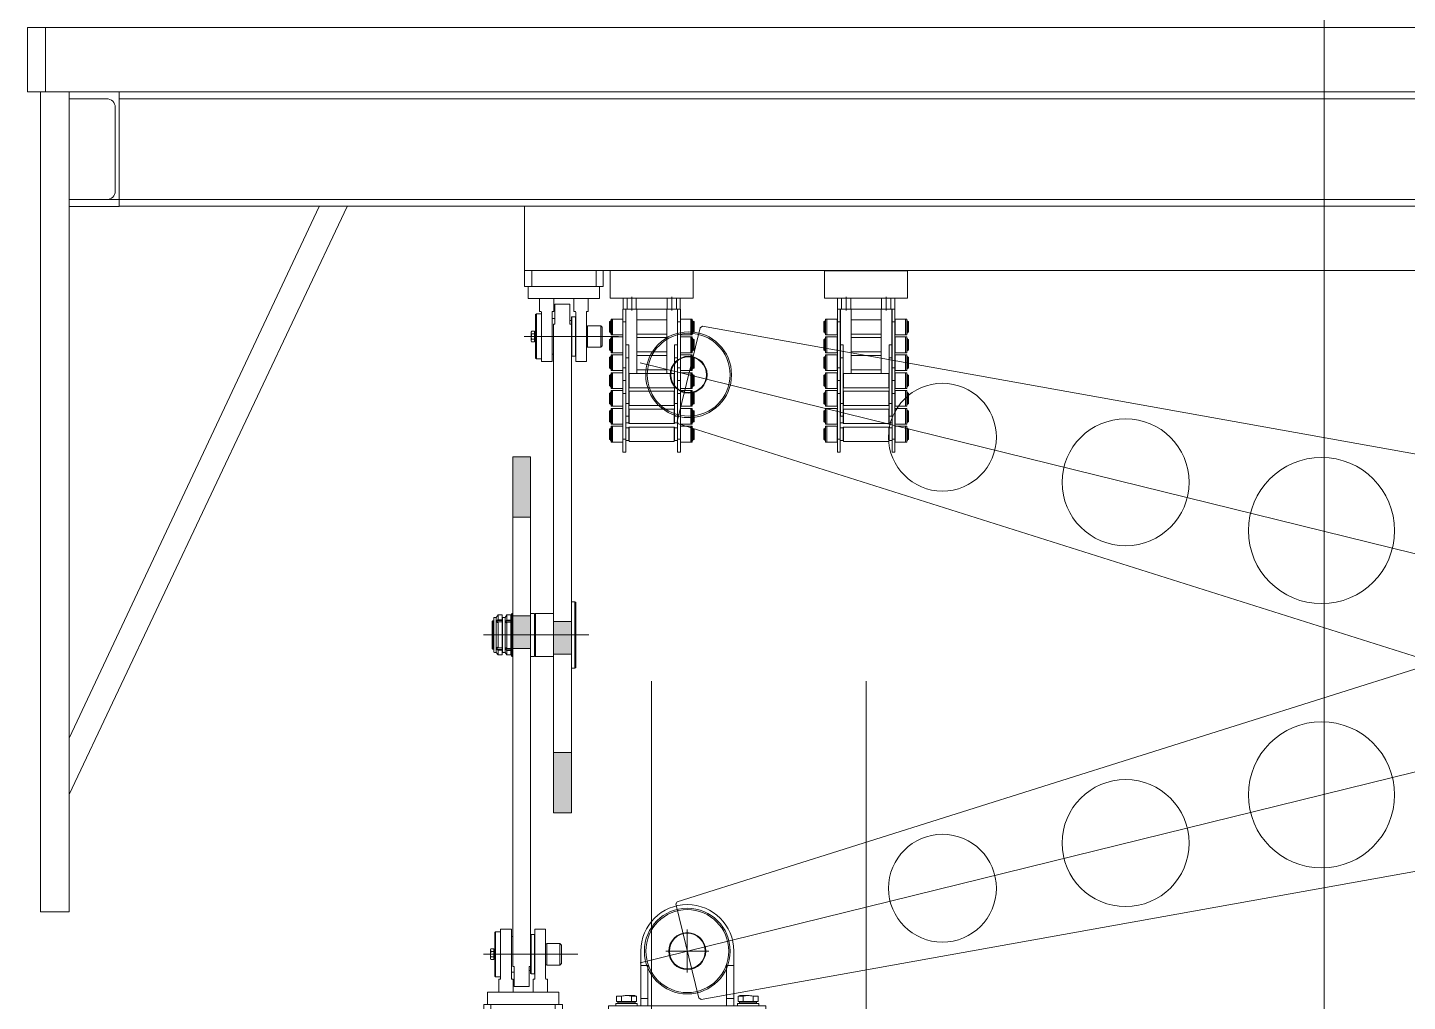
# Model space of a CAD drawing. Header units: millimetres. Extents: x 51154 to 151340, y -24069 to 30962.
# Drawn here: x 114966 to 116896, y -3297 to -1935 of the extents above; entities that cross this region are included whole.
import ezdxf

# ---------------------------------------------------------------- set-up
doc = ezdxf.new("R2010")
doc.units = ezdxf.units.MM
doc.linetypes.add('IMPORT-CENTER _5_', pattern=[10160, 6350, -1270, 1270, -1270])
for name, color, linetype, lineweight, true_color in [('_____KCI_M_1_Centerlines-1', 9, 'IMPORT-CENTER _5_', 9, 0x808080), ('Ломаная-1-1', 9, 'Continuous', 9, 0x808080), ('Ломаная-1-4', 9, 'IMPORT-CENTER _5_', 9, 0x808080), ('Партер_ТХ_для_Разрез_dwg _2_-1', 9, 'Continuous', 9, 0x808080)]:
    doc.layers.add(name, color=color, linetype=linetype, lineweight=lineweight, true_color=true_color)
doc.layers.add('Стены', color=7, linetype='Continuous', lineweight=9)

# ---------------------------------------------------------------- blocks, each defined once
blk = doc.blocks.new('Партер_ТХ_для_Разрез_dwg_A$C84138117-8380826-Разрез 1-1')
at = {"layer": 'Ломаная-1-1'}
for p, q in [((115888.9, -3196.7), (115888.9, -3256.7)), ((115823.9, -3246.7), (115823.9, -3226.7)), ((115858.9, -3226.7), (115918.9, -3226.7)), ((115953.9, -3246.7), (115953.9, -3226.7)), ((115823.9, -3293.2), (115833.9, -3293.2)), ((115953.9, -3293.2), (115943.9, -3293.2))]:
    blk.add_line(p, q, dxfattribs=at)
at = {"layer": 'Ломаная-1-1', "flags": 128}
for points in [[(115833.9, -3303.2), (115833.9, -3293.2), (115833.9, -3246.7), (115823.9, -3246.7), (115823.9, -3293.2), (115823.9, -3303.2)], [(115943.9, -3303.2), (115943.9, -3293.2), (115943.9, -3246.7), (115953.9, -3246.7), (115953.9, -3293.2), (115953.9, -3303.2)], [(115803.9, -3288.9), (115815.7, -3288.9), (115817.8, -3289.6), (115817.8, -3297.3), (115810.9, -3297.3), (115797, -3297.3), (115797, -3289.6), (115790.1, -3289.6), (115790.1, -3297.3), (115797, -3297.3)], [(115791.9, -3300.2), (115791.9, -3298.1), (115815.9, -3298.1), (115815.9, -3300.2)], [(115810.9, -3297.3), (115810.9, -3289.6), (115817.8, -3289.6)], [(115973.9, -3288.9), (115962.2, -3288.9), (115960.1, -3289.6), (115960.1, -3297.3), (115967, -3297.3), (115980.9, -3297.3), (115980.9, -3289.6), (115987.8, -3289.6), (115987.8, -3297.3), (115980.9, -3297.3)], [(115967, -3297.3), (115967, -3289.6), (115960.1, -3289.6)], [(115985.9, -3300.2), (115985.9, -3298.1), (115961.9, -3298.1), (115961.9, -3300.2)], [(115788.9, -3303.2), (115788.9, -3300.2), (115818.9, -3300.2), (115818.9, -3303.2)], [(115988.9, -3303.2), (115988.9, -3300.2), (115958.9, -3300.2), (115958.9, -3303.2)]]:
    blk.add_lwpolyline(points, dxfattribs=at)
blk.add_lwpolyline([(115778.9, -3303.2), (115888.9, -3303.2), (115998.9, -3303.2), (115998.9, -3323.2), (115888.9, -3323.2), (115778.9, -3323.2)], close=True, dxfattribs=at)
at = {"layer": 'Ломаная-1-1'}
for centre, radius, start, end in [((115888.9, -3226.7), 65, 90, 180), ((115888.9, -3226.7), 65, 0, 90), ((115793.5, -3297.3), 0.8, 180, 270), ((115814.4, -3297.3), 0.8, 270, 0), ((115963.5, -3297.3), 0.8, 180, 270), ((115984.4, -3297.3), 0.8, 270, 0)]:
    blk.add_arc(centre, radius, start, end, dxfattribs=at)
for points in [[(115810.9, -3289.6), (115809.7, -3289.4), (115808.6, -3289.2), (115806.3, -3289), (115805.1, -3289), (115802.8, -3289), (115801.6, -3289), (115799.3, -3289.2), (115798.2, -3289.4), (115797, -3289.6)], [(115967, -3289.6), (115968.1, -3289.4), (115969.3, -3289.2), (115971.6, -3289), (115972.8, -3289), (115975.1, -3289), (115976.2, -3289), (115978.5, -3289.2), (115979.7, -3289.4), (115980.9, -3289.6)]]:
    blk.add_open_spline(points, degree=3, knots=[0, 0, 0, 0, 0.25, 0.25, 0.5, 0.5, 0.75, 0.75, 1, 1, 1, 1], dxfattribs=at)
blk = doc.blocks.new('Партер_ТХ_для_Разрез_dwg_A$Cc3b9c139-8380827-Разрез 1-1')
at = {"layer": 'Ломаная-1-1'}
for p, q in [((115077.7, -2025.2), (119949.3, -2025.2)), ((115094.2, -2034.7), (119948.2, -2034.7)), ((115088.7, -2046.7), (115088.7, -2163.7)), ((115077.7, -2175.7), (119948.2, -2175.7)), ((115024.2, -2928.9), (115373.8, -2185.2)), ((115413.3, -2185.2), (115024.2, -3007.8))]:
    blk.add_line(p, q, dxfattribs=at)
at = {"layer": 'Ломаная-1-1', "flags": 128}
for points in [[(114966.2, -1935.2), (114966.2, -2025.2), (114991.2, -2025.2), (114991.2, -1935.2)], [(120051.2, -1935), (114991.2, -1935), (114991.2, -2025.2), (120051.2, -2025.2), (120051.2, -1935), (120076.2, -1935), (120076.2, -2025), (120051.2, -2025)], [(115024.2, -3171.8), (115024.2, -2025.2), (115024.2, -3171.8), (115024.2, -2025.2)]]:
    blk.add_lwpolyline(points, close=True, dxfattribs=at)
for points in [[(114984.2, -2025.2), (114984.2, -3171.8), (115024.2, -3171.8), (114984.2, -3171.8)], [(115076.7, -2175.7), (115024.2, -2175.7), (115024.2, -2185.2), (115094.2, -2185.2), (115094.2, -2025.2)], [(115094.2, -2025.2), (115024.2, -2025.2), (115024.2, -2034.7), (115076.7, -2034.7)], [(119965.7, -2175.5), (120018.2, -2175.5), (120018.2, -2185), (119948.2, -2185), (115094.2, -2185)]]:
    blk.add_lwpolyline(points, dxfattribs=at)
at = {"layer": 'Ломаная-1-1'}
for centre, start, end in [((115076.7, -2046.7), 0, 90), ((115076.7, -2163.7), 270, 0)]:
    blk.add_arc(centre, 12, start, end, dxfattribs=at)
blk = doc.blocks.new('Партер_ТХ_для_Разрез_dwg_A$Ca032e617-8380830-Разрез 1-1')
at = {"layer": 'Ломаная-1-4'}
for points in [[(115644.8, -2620), (115669.8, -2620), (115669.8, -2535.6), (115644.8, -2535.6)], [(115644.8, -2803.5), (115669.8, -2803.5), (115669.8, -2757.7), (115644.8, -2757.7)], [(115701.8, -2811.5), (115726.8, -2811.5), (115726.8, -2765.6), (115701.8, -2765.6)], [(115701.8, -3033.5), (115726.8, -3033.5), (115726.8, -2949.2), (115701.8, -2949.2)]]:
    blk.add_hatch(color=256, dxfattribs=at).paths.add_polyline_path(points, flags=0)
at = {"layer": '_____KCI_M_1_Centerlines-1'}
for p, q in [((115792.9, -2367.1), (115660.8, -2367.1)), ((115751.3, -2784.6), (115603.9, -2784.6)), ((115735.9, -3231.2), (115603.8, -3231.2))]:
    blk.add_line(p, q, dxfattribs=at)
at = {"layer": 'Ломаная-1-1'}
for p, q in [((115699.9, -2342.1), (115699.9, -2392.1)), ((115726.8, -2344.6), (115724.8, -2344.6)), ((115732.3, -2394.6), (115732.3, -2339.6)), ((115749.3, -2352.1), (115749.3, -2382.1)), ((115767.8, -2382.1), (115767.8, -2352.1)), ((115676.8, -2363.1), (115676.4, -2363.1)), ((115676.4, -2371.1), (115676.8, -2371.1)), ((115731.8, -2738.1), (115731.8, -2831.1)), ((115642.3, -2759.6), (115642.8, -2759.6)), ((115643.8, -2814.6), (115643.8, -2754.6)), ((115675.2, -2754.6), (115675.2, -2814.6)), ((115676.8, -2814.6), (115676.8, -2754.6)), ((115616.8, -2804.6), (115616.8, -2764.6)), ((115618.2, -2761.1), (115618.2, -2808)), ((115621.7, -2809), (115621.7, -2760.1)), ((115642.8, -2809.6), (115642.3, -2809.6)), ((115642.9, -3256.2), (115642.9, -3206.2)), ((115675.3, -3203.7), (115675.3, -3258.7)), ((115692.3, -3246.2), (115692.3, -3216.2)), ((115710.8, -3216.2), (115710.8, -3246.2)), ((115619.4, -3227.2), (115619.8, -3227.2)), ((115619.8, -3235.2), (115619.4, -3235.2)), ((115669.8, -3253.7), (115667.8, -3253.7))]:
    blk.add_line(p, q, dxfattribs=at)
at = {"layer": 'Ломаная-1-1', "flags": 128}
for points in [[(115671.3, -2297.1), (115671.3, -2275.1), (115761.3, -2275.1), (115761.3, -2297.1), (115671.3, -2297.1), (115661.3, -2297.1), (115661.3, -2275.1), (115671.3, -2275.1)], [(115761.3, -2275.1), (115771.3, -2275.1), (115771.3, -2297.1), (115761.3, -2297.1)], [(115666.3, -2297.1), (115666.3, -2314.1), (115691.3, -2314.1), (115741.3, -2314.1), (115766.3, -2314.1), (115766.3, -2297.1)], [(115683.8, -2332.1), (115682.3, -2332.1), (115682.3, -2314.1)], [(115700.8, -2332.1), (115702.3, -2332.1), (115702.3, -2314.1)], [(115731.8, -2332.1), (115730.3, -2332.1), (115730.3, -2314.1)], [(115748.8, -2332.1), (115750.3, -2332.1), (115750.3, -2314.1)], [(115684.8, -2333.1), (115684.8, -2387.1), (115684.8, -2402.1), (115699.8, -2402.1), (115699.8, -2387.1), (115699.8, -2333.1)], [(115732.8, -2340.1), (115732.3, -2339.6), (115727.3, -2339.6), (115726.8, -2340.1), (115726.8, -2349.9), (115724.8, -2349.9), (115724.8, -2327.3), (115724.8, -2322.1), (115703.8, -2322.1), (115703.8, -2327.3), (115703.8, -2349.9), (115701.8, -2349.9), (115701.8, -2669.6)], [(115732.8, -2333.1), (115732.8, -2387.1), (115732.8, -2402.1), (115747.8, -2402.1), (115747.8, -2387.1), (115747.8, -2333.1)], [(115684.8, -2335.6), (115677.8, -2335.6), (115676.8, -2336.6), (115676.8, -2367.1), (115676.8, -2397.6), (115677.8, -2398.6), (115684.8, -2398.6)], [(115677.8, -2335.6), (115677.8, -2367.1), (115677.8, -2398.6)], [(115703.8, -2342.1), (115699.9, -2342.1), (115699.8, -2342.6)], [(115726.8, -2349.9), (115726.8, -2669.6), (115726.8, -2680), (115726.8, -2765.6)], [(115727.3, -2339.6), (115727.3, -2367.1), (115727.3, -2394.6)], [(115747.8, -2381.2), (115749.3, -2382.1), (115767.8, -2382.1), (115769.8, -2380.1), (115769.8, -2354.1), (115767.8, -2352.1), (115749.3, -2352.1), (115747.8, -2352.9)], [(115675.4, -2363.3), (115675.4, -2361.4), (115675.4, -2359.6), (115671.2, -2359.6), (115670.7, -2360.6), (115670.7, -2361.4), (115670.7, -2367.1), (115670.7, -2372.7)], [(115670.7, -2361.4), (115671.2, -2363.3), (115675.4, -2363.3), (115675.4, -2367.1), (115675.4, -2370.8)], [(115671.2, -2374.6), (115670.7, -2373.6), (115670.7, -2372.7), (115671.2, -2374.6), (115675.4, -2374.6), (115675.4, -2372.7), (115675.4, -2370.8), (115671.2, -2370.8)], [(115675.4, -2373.6), (115676, -2373.6), (115676, -2367.1), (115676, -2360.6), (115675.4, -2360.6)], [(115699.8, -2391.6), (115699.9, -2392.1), (115701.8, -2392.1)], [(115726.8, -2394.1), (115727.3, -2394.6), (115732.3, -2394.6), (115732.8, -2394.1)], [(115644.8, -2620), (115644.8, -2535.6), (115669.8, -2535.6), (115669.8, -2620)], [(115701.8, -2669.6), (115701.8, -2680), (115701.8, -2765.6)], [(115726.8, -2738.1), (115731.8, -2738.1), (115732.8, -2739.1), (115732.8, -2830.1), (115731.8, -2831.1), (115726.8, -2831.1)], [(115619.2, -2760.1), (115621.7, -2760.1), (115624.2, -2756.6), (115630, -2756.6), (115630, -2763.4)], [(115630, -2764.4), (115630, -2763.4), (115624.2, -2763.4), (115624.2, -2756.6)], [(115630, -2759.6), (115630.5, -2759.6), (115630.5, -2809.6), (115630, -2809.6)], [(115631.5, -2760.1), (115634, -2760.1), (115636.5, -2756.6), (115642.3, -2756.6), (115642.3, -2763.8)], [(115642.3, -2764.8), (115642.3, -2763.8), (115636.5, -2763.8), (115636.5, -2756.6)], [(115644.8, -2814.6), (115643.8, -2814.6), (115642.8, -2813.6), (115642.8, -2755.6), (115643.8, -2754.6), (115644.8, -2754.6)], [(115669.8, -2757.7), (115669.8, -2803.5), (115644.8, -2803.5), (115644.8, -2757.7)], [(115669.8, -2754.6), (115675.2, -2754.6), (115675.8, -2755.6), (115676.8, -2754.6), (115701.8, -2754.6)], [(115618.2, -2804.6), (115616.8, -2804.6), (115615.8, -2803.6), (115615.8, -2765.6), (115616.8, -2764.6), (115618.2, -2764.6)], [(115630, -2767.3), (115630, -2764.4), (115623.2, -2764.4)], [(115634, -2809), (115634, -2767.7), (115634, -2760.1)], [(115642.3, -2767.8), (115642.3, -2764.8), (115635.5, -2764.8)], [(115701.8, -2811.5), (115701.8, -2765.6), (115726.8, -2765.6), (115726.8, -2811.5)], [(115630, -2805.8), (115630, -2812.6), (115624.2, -2812.6), (115621.7, -2809), (115619.2, -2809)], [(115630, -2801.8), (115630, -2804.8), (115623.2, -2804.8)], [(115624.2, -2812.6), (115624.2, -2805.8), (115630, -2805.8), (115630, -2804.8)], [(115642.3, -2806.3), (115642.3, -2812.6), (115636.5, -2812.6), (115634, -2809), (115631.5, -2809)], [(115642.3, -2802.3), (115642.3, -2805.2), (115635.5, -2805.2)], [(115636.5, -2812.6), (115636.5, -2806.3), (115642.3, -2806.3), (115642.3, -2805.2)], [(115644.8, -2803.5), (115644.8, -2889.1), (115644.8, -2899.5), (115644.8, -3248.3), (115646.8, -3248.3), (115646.8, -3271), (115646.8, -3276.2), (115667.8, -3276.2), (115667.8, -3271), (115667.8, -3248.3), (115669.8, -3248.3), (115669.8, -2899.5), (115669.8, -2889.1), (115669.8, -2803.5)], [(115701.8, -2814.6), (115676.8, -2814.6), (115675.8, -2813.6), (115675.2, -2814.6), (115669.8, -2814.6)], [(115726.8, -2949.2), (115726.8, -3033.5), (115701.8, -3033.5), (115701.8, -2949.2)], [(115627.8, -3262.7), (115620.8, -3262.7), (115619.8, -3261.7), (115619.8, -3231.2), (115619.8, -3200.7), (115620.8, -3199.7), (115627.8, -3199.7)], [(115620.8, -3262.7), (115620.8, -3231.2), (115620.8, -3199.7)], [(115627.8, -3265.2), (115627.8, -3211.2), (115627.8, -3196.2), (115642.8, -3196.2), (115642.8, -3211.2), (115642.8, -3265.2)], [(115675.8, -3265.2), (115675.8, -3211.2), (115675.8, -3196.2), (115690.8, -3196.2), (115690.8, -3211.2), (115690.8, -3265.2)], [(115642.8, -3206.7), (115642.9, -3206.2), (115644.8, -3206.2)], [(115669.8, -3204.2), (115670.3, -3203.7), (115675.3, -3203.7), (115675.8, -3204.2)], [(115670.3, -3258.7), (115670.3, -3231.2), (115670.3, -3203.7)], [(115690.8, -3217.1), (115692.3, -3216.2), (115710.8, -3216.2), (115712.8, -3218.2), (115712.8, -3244.2), (115710.8, -3246.2), (115692.3, -3246.2), (115690.8, -3245.3)], [(115614.2, -3223.7), (115613.7, -3224.7), (115613.7, -3225.6), (115614.2, -3223.7), (115618.4, -3223.7), (115618.4, -3225.6), (115618.4, -3227.4), (115614.2, -3227.4)], [(115618.4, -3234.9), (115618.4, -3236.8), (115618.4, -3238.7), (115614.2, -3238.7), (115613.7, -3237.7), (115613.7, -3236.8), (115613.7, -3231.2), (115613.7, -3225.6)], [(115613.7, -3236.8), (115614.2, -3234.9), (115618.4, -3234.9), (115618.4, -3231.2), (115618.4, -3227.4)], [(115618.4, -3224.7), (115619, -3224.7), (115619, -3231.2), (115619, -3237.7), (115618.4, -3237.7)], [(115646.8, -3256.2), (115642.9, -3256.2), (115642.8, -3255.7)], [(115675.8, -3258.2), (115675.3, -3258.7), (115670.3, -3258.7), (115669.8, -3258.2), (115669.8, -3248.3)], [(115626.8, -3266.2), (115625.3, -3266.2), (115625.3, -3284.2)], [(115643.8, -3266.2), (115645.3, -3266.2), (115645.3, -3284.2)], [(115674.8, -3266.2), (115673.3, -3266.2), (115673.3, -3284.2)], [(115691.8, -3266.2), (115693.3, -3266.2), (115693.3, -3284.2)], [(115609.3, -3301.2), (115609.3, -3284.2), (115634.3, -3284.2), (115684.3, -3284.2), (115709.3, -3284.2), (115709.3, -3301.2)], [(115614.3, -3301.2), (115704.3, -3301.2), (115704.3, -3323.2), (115614.3, -3323.2), (115614.3, -3301.2), (115604.3, -3301.2)], [(115604.3, -3301.2), (115604.3, -3323.2), (115614.3, -3323.2)], [(115704.3, -3323.2), (115714.3, -3323.2), (115714.3, -3301.2), (115704.3, -3301.2)]]:
    blk.add_lwpolyline(points, dxfattribs=at)
for points in [[(115669.8, -2757.7), (115644.8, -2757.7), (115644.8, -2620), (115669.8, -2620)], [(115675.8, -2755.6), (115675.8, -2813.6)], [(115630, -2766.3), (115630, -2802.8), (115624.2, -2802.8), (115624.2, -2766.3)], [(115642.3, -2803.4), (115642.3, -2766.9), (115636.5, -2766.9), (115636.5, -2803.4)], [(115701.8, -2811.5), (115726.8, -2811.5), (115726.8, -2949.2), (115701.8, -2949.2)]]:
    blk.add_lwpolyline(points, close=True, dxfattribs=at)
at = {"layer": 'Ломаная-1-1'}
for centre, radius, start, end in [((115683.8, -2333.1), 1, 0, 90), ((115700.8, -2333.1), 1, 90, 180), ((115731.8, -2333.1), 1, 0, 90), ((115748.8, -2333.1), 1, 90, 180), ((115676.4, -2362.7), 0.4, 180, 270), ((115676.4, -2371.5), 0.4, 90, 180), ((115619.2, -2761.1), 1, 90, 180), ((115631.5, -2761.1), 1, 90, 180), ((115619.2, -2808), 1, 180, 270), ((115631.5, -2808), 1, 180, 270), ((115619.4, -3226.8), 0.4, 180, 270), ((115619.4, -3235.6), 0.4, 90, 180), ((115626.8, -3265.2), 1, 270, 0), ((115643.8, -3265.2), 1, 180, 270), ((115674.8, -3265.2), 1, 270, 0), ((115691.8, -3265.2), 1, 180, 270)]:
    blk.add_arc(centre, radius, start, end, dxfattribs=at)
for points, knots in [([(115670.7, -2361.4), (115670.7, -2361.4), (115670.7, -2360.8), (115671, -2360.1), (115671.2, -2359.6)], [0, 0, 0, 0, 0.070203, 1, 1, 1, 1]), ([(115670.7, -2367.1), (115670.7, -2366.1), (115670.8, -2364.8), (115671.2, -2363.6), (115671.2, -2363.3)], [0, 0, 0, 0, 0.776286, 1, 1, 1, 1]), ([(115671.2, -2370.8), (115671, -2369.9), (115670.7, -2368.6), (115670.7, -2367.4), (115670.7, -2367.1)], [0, 0, 0, 0, 0.758148, 1, 1, 1, 1]), ([(115670.7, -2372.7), (115670.7, -2372.7), (115670.7, -2372), (115671, -2371.4), (115671.2, -2370.8)], [0, 0, 0, 0, 0.07023, 1, 1, 1, 1]), ([(115623.2, -2767.3), (115623.1, -2766.5), (115623.1, -2765.5), (115623.2, -2764.5), (115623.2, -2764.4)], [0, 0, 0, 0, 0.878755, 1, 1, 1, 1]), ([(115623.2, -2764.4), (115623.4, -2764.1), (115623.7, -2763.8), (115624.1, -2763.4), (115624.2, -2763.4)], [0, 0, 0, 0, 0.756689, 1, 1, 1, 1]), ([(115624.2, -2766.3), (115624.1, -2766.4), (115623.7, -2766.7), (115623.4, -2767.1), (115623.2, -2767.3)], [0, 0, 0, 0, 0.243311, 1, 1, 1, 1]), ([(115635.5, -2767.8), (115635.4, -2766.9), (115635.4, -2765.9), (115635.5, -2764.9), (115635.5, -2764.8)], [0, 0, 0, 0, 0.878752, 1, 1, 1, 1]), ([(115635.5, -2764.8), (115635.7, -2764.5), (115636, -2764.2), (115636.4, -2763.9), (115636.5, -2763.8)], [0, 0, 0, 0, 0.756656, 1, 1, 1, 1]), ([(115636.5, -2766.9), (115636.4, -2766.9), (115636, -2767.3), (115635.7, -2767.6), (115635.5, -2767.8)], [0, 0, 0, 0, 0.243329, 1, 1, 1, 1]), ([(115623.2, -2804.8), (115623.1, -2803.9), (115623.1, -2802.9), (115623.2, -2802), (115623.2, -2801.8)], [0, 0, 0, 0, 0.878752, 1, 1, 1, 1]), ([(115623.2, -2801.8), (115623.4, -2802.1), (115623.7, -2802.4), (115624.1, -2802.8), (115624.2, -2802.8)], [0, 0, 0, 0, 0.756693, 1, 1, 1, 1]), ([(115624.2, -2805.8), (115624.1, -2805.7), (115623.7, -2805.4), (115623.4, -2805.1), (115623.2, -2804.8)], [0, 0, 0, 0, 0.243306, 1, 1, 1, 1]), ([(115635.5, -2805.2), (115635.4, -2804.4), (115635.4, -2803.4), (115635.5, -2802.5), (115635.5, -2802.3)], [0, 0, 0, 0, 0.878753, 1, 1, 1, 1]), ([(115635.5, -2802.3), (115635.7, -2802.6), (115636, -2802.9), (115636.4, -2803.3), (115636.5, -2803.4)], [0, 0, 0, 0, 0.756668, 1, 1, 1, 1]), ([(115636.5, -2806.3), (115636.4, -2806.2), (115636, -2805.8), (115635.7, -2805.5), (115635.5, -2805.2)], [0, 0, 0, 0, 0.2433328, 1, 1, 1, 1]), ([(115613.7, -3225.6), (115613.7, -3225.6), (115613.7, -3226.2), (115614, -3226.9), (115614.2, -3227.4)], [0, 0, 0, 0, 0.07023, 1, 1, 1, 1]), ([(115614.2, -3227.4), (115614, -3228.4), (115613.7, -3229.6), (115613.7, -3230.9), (115613.7, -3231.2)], [0, 0, 0, 0, 0.758148, 1, 1, 1, 1]), ([(115613.7, -3231.2), (115613.7, -3232.2), (115613.8, -3233.4), (115614.2, -3234.7), (115614.2, -3234.9)], [0, 0, 0, 0, 0.776286, 1, 1, 1, 1]), ([(115613.7, -3236.8), (115613.7, -3236.9), (115613.7, -3237.5), (115614, -3238.1), (115614.2, -3238.7)], [0, 0, 0, 0, 0.070203, 1, 1, 1, 1])]:
    blk.add_open_spline(points, degree=3, knots=knots, dxfattribs=at)
blk = doc.blocks.new('Партер_ТХ_для_Разрез_dwg _2_-8380805-Разрез 1-1')
at = {"layer": 'Ломаная-1-1'}
for p, q in [((115804.6, -2313.8), (115804.6, -2328.8)), ((115811.1, -2311.8), (115811.1, -2330.8)), ((115817.6, -2313.8), (115817.6, -2328.8)), ((115860.6, -2313.8), (115860.6, -2328.8)), ((115867.1, -2311.8), (115867.1, -2330.8)), ((115873.6, -2313.8), (115873.6, -2328.8)), ((116104.6, -2313.8), (116104.6, -2328.8)), ((116111.1, -2311.8), (116111.1, -2330.8)), ((116117.6, -2313.8), (116117.6, -2328.8)), ((116160.6, -2313.8), (116160.6, -2328.8)), ((116167.1, -2311.8), (116167.1, -2330.8)), ((116173.6, -2313.8), (116173.6, -2328.8)), ((115802.9, -2328.8), (115802.9, -2346.8)), ((115803.1, -2378.8), (115803.1, -2328.8)), ((115818.1, -2418.8), (115818.1, -2328.8)), ((115860.1, -2328.8), (115860.1, -2418.8)), ((116102.9, -2328.8), (116102.9, -2346.8)), ((116103.1, -2378.8), (116103.1, -2328.8)), ((116118.1, -2418.8), (116118.1, -2328.8)), ((116160.1, -2328.8), (116160.1, -2418.8)), ((115784.2, -2342.8), (115798.6, -2342.8)), ((115802.9, -2344.8), (115803.1, -2344.8)), ((115818.1, -2343.8), (115860.1, -2343.8)), ((115875.1, -2344.8), (115875.3, -2344.8)), ((115875.3, -2346.8), (115879.3, -2346.8)), ((115896.8, -2346.3), (115898, -2346.3)), ((116084.2, -2342.8), (116098.6, -2342.8)), ((116102.9, -2344.8), (116103.1, -2344.8)), ((116118.1, -2343.8), (116160.1, -2343.8)), ((116175.1, -2344.8), (116175.3, -2344.8)), ((116175.3, -2346.8), (116179.3, -2346.8)), ((116196.8, -2346.3), (116198, -2346.3)), ((115784.2, -2364.8), (115783.9, -2364.3)), ((115784.2, -2367.8), (115798.6, -2367.8)), ((115798.9, -2364.3), (115798.6, -2364.8)), ((115803.1, -2362.8), (115802.9, -2362.8)), ((115802.9, -2369.8), (115803.1, -2369.8)), ((115860.1, -2363.8), (115818.1, -2363.8)), ((115818.1, -2368.8), (115860.1, -2368.8)), ((115906.9, -2355), (115874.6, -2486.1)), ((115875.3, -2362.8), (115875.1, -2362.8)), ((115875.1, -2369.8), (115875.3, -2369.8)), ((115879.6, -2364.8), (115879.3, -2364.3)), ((115879.6, -2367.8), (115879.6, -2389.8)), ((115894.3, -2364.3), (115894, -2364.8)), ((115894, -2367.8), (115894, -2389.8)), ((116084.2, -2364.8), (116083.9, -2364.3)), ((116084.2, -2367.8), (116098.6, -2367.8)), ((116098.9, -2364.3), (116098.6, -2364.8)), ((116103.1, -2362.8), (116102.9, -2362.8)), ((116102.9, -2369.8), (116103.1, -2369.8)), ((116160.1, -2363.8), (116118.1, -2363.8)), ((116118.1, -2368.8), (116160.1, -2368.8)), ((116175.3, -2362.8), (116175.1, -2362.8)), ((116175.1, -2369.8), (116175.3, -2369.8)), ((116179.6, -2364.8), (116179.3, -2364.3)), ((116179.6, -2367.8), (116179.6, -2389.8)), ((116194.3, -2364.3), (116194, -2364.8)), ((116194, -2367.8), (116194, -2389.8)), ((115784.2, -2389.8), (115783.9, -2389.3)), ((115784.2, -2392.8), (115798.6, -2392.8)), ((115798.9, -2389.3), (115798.6, -2389.8)), ((115803.1, -2387.8), (115802.9, -2387.8)), ((115860.1, -2388.8), (115818.1, -2388.8)), ((115875.3, -2387.8), (115875.1, -2387.8)), ((116084.2, -2389.8), (116083.9, -2389.3)), ((116084.2, -2392.8), (116098.6, -2392.8)), ((116098.9, -2389.3), (116098.6, -2389.8)), ((116103.1, -2387.8), (116102.9, -2387.8)), ((116160.1, -2388.8), (116118.1, -2388.8)), ((116175.3, -2387.8), (116175.1, -2387.8)), ((115802.9, -2410.8), (115798.9, -2410.8)), ((115802.9, -2394.8), (115803.1, -2394.8)), ((115818.1, -2393.8), (115860.1, -2393.8)), ((119229.6, -3243), (115822.8, -2403.8)), ((115822.9, -3243), (119229.7, -2403.8)), ((115875.1, -2394.8), (115875.3, -2394.8)), ((115896.8, -2396.3), (115898, -2396.3)), ((116102.9, -2410.8), (116098.9, -2410.8)), ((116102.9, -2394.8), (116103.1, -2394.8)), ((116118.1, -2393.8), (116160.1, -2393.8)), ((116175.1, -2394.8), (116175.3, -2394.8)), ((116196.8, -2396.3), (116198, -2396.3)), ((115784.2, -2414.8), (115783.9, -2414.3)), ((115784.2, -2417.8), (115798.6, -2417.8)), ((115803.1, -2412.8), (115802.9, -2412.8)), ((115802.9, -2419.8), (115803.1, -2419.8)), ((115860.1, -2413.8), (115818.1, -2413.8)), ((115875.3, -2412.8), (115875.1, -2412.8)), ((115875.1, -2419.8), (115875.3, -2419.8)), ((115879.3, -2418.3), (115879.6, -2417.8)), ((116084.2, -2414.8), (116083.9, -2414.3)), ((116084.2, -2417.8), (116098.6, -2417.8)), ((116103.1, -2412.8), (116102.9, -2412.8)), ((116102.9, -2419.8), (116103.1, -2419.8)), ((116160.1, -2413.8), (116118.1, -2413.8)), ((116175.3, -2412.8), (116175.1, -2412.8)), ((116175.1, -2419.8), (116175.3, -2419.8)), ((116179.3, -2418.3), (116179.6, -2417.8)), ((115784.2, -2439.8), (115783.9, -2439.3)), ((115783.9, -2443.3), (115784.2, -2442.8)), ((115803.1, -2437.8), (115802.9, -2437.8)), ((115802.9, -2444.8), (115803.1, -2444.8)), ((115802.9, -2446.8), (115802.9, -2510.8)), ((115807.6, -2438.8), (115807.1, -2438.3)), ((115807.6, -2463.8), (115807.6, -2443.8)), ((115871.1, -2438.3), (115870.6, -2438.8)), ((115870.6, -2463.8), (115870.6, -2443.8)), ((115875.3, -2437.8), (115875.1, -2437.8)), ((115875.1, -2444.8), (115875.3, -2444.8)), ((115875.3, -2510.8), (115875.3, -2446.8)), ((115879.3, -2443.3), (115879.6, -2442.8)), ((115894.3, -2439.3), (115894, -2439.8)), ((115894, -2442.8), (115894.3, -2443.3)), ((115898, -2461.3), (115898, -2446.3)), ((116084.2, -2439.8), (116083.9, -2439.3)), ((116083.9, -2443.3), (116084.2, -2442.8)), ((116103.1, -2437.8), (116102.9, -2437.8)), ((116102.9, -2444.8), (116103.1, -2444.8)), ((116102.9, -2446.8), (116102.9, -2510.8)), ((116107.6, -2438.8), (116107.1, -2438.3)), ((116107.6, -2463.8), (116107.6, -2443.8)), ((116171.1, -2438.3), (116170.6, -2438.8)), ((116170.6, -2463.8), (116170.6, -2443.8)), ((116175.3, -2437.8), (116175.1, -2437.8)), ((116175.1, -2444.8), (116175.3, -2444.8)), ((116175.3, -2510.8), (116175.3, -2446.8)), ((116179.3, -2443.3), (116179.6, -2442.8)), ((116194.3, -2439.3), (116194, -2439.8)), ((116194, -2442.8), (116194.3, -2443.3)), ((116198, -2461.3), (116198, -2446.3)), ((115784.2, -2467.8), (115798.6, -2467.8)), ((115798.9, -2464.3), (115798.6, -2464.8)), ((115803.1, -2462.8), (115802.9, -2462.8)), ((115802.9, -2469.8), (115803.1, -2469.8)), ((115807.1, -2460.8), (115807.1, -2478.8)), ((115807.1, -2469.3), (115807.6, -2468.8)), ((115870.6, -2468.8), (115871.1, -2469.3)), ((115871.1, -2478.8), (115871.1, -2460.8)), ((115875.3, -2462.8), (115875.1, -2462.8)), ((115875.1, -2469.8), (115875.3, -2469.8)), ((115879.3, -2468.3), (115879.6, -2467.8)), ((115894, -2467.8), (115894.3, -2468.3)), ((116084.2, -2467.8), (116098.6, -2467.8)), ((116103.1, -2462.8), (116102.9, -2462.8)), ((116102.9, -2469.8), (116103.1, -2469.8)), ((116107.1, -2460.8), (116107.1, -2478.8)), ((116107.1, -2469.3), (116107.6, -2468.8)), ((116170.6, -2468.8), (116171.1, -2469.3)), ((116171.1, -2478.8), (116171.1, -2460.8)), ((116175.3, -2462.8), (116175.1, -2462.8)), ((116175.1, -2469.8), (116175.3, -2469.8)), ((116179.3, -2468.3), (116179.6, -2467.8)), ((116194, -2467.8), (116194.3, -2468.3)), ((115807.1, -2487.8), (115802.9, -2487.8)), ((115875.3, -2487.8), (115871.1, -2487.8)), ((116107.1, -2487.8), (116102.9, -2487.8)), ((116175.3, -2487.8), (116171.1, -2487.8)), ((115783.9, -2493.3), (115784.2, -2492.8)), ((115798.6, -2489.8), (115784.2, -2489.8)), ((115802.9, -2494.8), (115807.1, -2494.8)), ((115807.6, -2493.8), (115807.6, -2513.8)), ((115870.6, -2493.8), (115870.6, -2513.8)), ((115871.1, -2494.8), (115875.3, -2494.8)), ((115879.6, -2514.8), (115879.6, -2492.8)), ((115894, -2514.8), (115894, -2492.8)), ((115898, -2496.3), (115898, -2511.3)), ((116083.9, -2493.3), (116084.2, -2492.8)), ((116098.6, -2489.8), (116084.2, -2489.8)), ((116102.9, -2494.8), (116107.1, -2494.8)), ((116107.6, -2493.8), (116107.6, -2513.8)), ((116170.6, -2493.8), (116170.6, -2513.8)), ((116171.1, -2494.8), (116175.3, -2494.8)), ((116179.6, -2514.8), (116179.6, -2492.8)), ((116194, -2514.8), (116194, -2492.8)), ((116198, -2496.3), (116198, -2511.3)), ((115798.6, -2514.8), (115784.2, -2514.8)), ((115798.9, -2510.8), (115798.9, -2528.8)), ((115807.1, -2512.8), (115802.9, -2512.8)), ((115875.3, -2512.8), (115871.1, -2512.8)), ((116098.6, -2514.8), (116084.2, -2514.8)), ((116107.1, -2512.8), (116102.9, -2512.8)), ((116175.3, -2512.8), (116171.1, -2512.8)), ((115839, -2849.3), (115839, -3603.4)), ((116139, -2849.3), (116139, -3603.4)), ((115872.7, -3160.7), (115905.2, -3292.7))]:
    blk.add_line(p, q, dxfattribs=at)
at = {"layer": 'Ломаная-1-1', "flags": 128}
for points in [[(115661.3, -2275.1), (119535.6, -2275.1), (119535.6, -2185.1), (115661.3, -2185.1)], [(115897.1, -2275.1), (115781, -2275.1), (115781, -2313.8), (115897.1, -2313.8)], [(116197.1, -2275.2), (116081, -2275.2), (116081, -2313.8), (116197.1, -2313.8)], [(115783.9, -2342.8), (115783.9, -2362.6), (115783.9, -2364.8), (115782.4, -2364.8), (115782.4, -2362.6), (115782.4, -2342.8)], [(115895.8, -2342.8), (115895.8, -2364.8), (115894.3, -2364.8), (115894.3, -2342.8)], [(116083.9, -2342.8), (116083.9, -2362.7), (116083.9, -2364.8), (116082.4, -2364.8), (116082.4, -2362.7), (116082.4, -2342.8)], [(116195.8, -2342.8), (116195.8, -2364.8), (116194.3, -2364.8), (116194.3, -2342.8)], [(115783.9, -2367.8), (115783.9, -2387.6), (115783.9, -2389.8), (115782.4, -2389.8), (115782.4, -2387.6), (115782.4, -2367.8)], [(115895.8, -2367.8), (115894.3, -2367.8), (115894.3, -2389.8), (115895.8, -2389.8)], [(116083.9, -2367.8), (116083.9, -2387.6), (116083.9, -2389.8), (116082.4, -2389.8), (116082.4, -2387.6), (116082.4, -2367.8)], [(116195.8, -2367.8), (116194.3, -2367.8), (116194.3, -2389.8), (116195.8, -2389.8)], [(115783.9, -2392.8), (115783.9, -2412.6), (115783.9, -2414.8), (115782.4, -2414.8), (115782.4, -2412.6), (115782.4, -2392.8)], [(115895.8, -2392.8), (115895.8, -2414.8), (115894.3, -2414.8), (115894.3, -2392.8)], [(116083.9, -2392.8), (116083.9, -2412.7), (116083.9, -2414.8), (116082.4, -2414.8), (116082.4, -2412.7), (116082.4, -2392.8)], [(116195.8, -2392.8), (116195.8, -2414.8), (116194.3, -2414.8), (116194.3, -2392.8)], [(115783.9, -2417.8), (115783.9, -2437.6), (115783.9, -2439.8), (115782.4, -2439.8), (115782.4, -2437.6), (115782.4, -2417.8)], [(115895.8, -2417.8), (115895.8, -2439.8), (115894.3, -2439.8), (115894.3, -2417.8)], [(116083.9, -2417.8), (116083.9, -2437.6), (116083.9, -2439.8), (116082.4, -2439.8), (116082.4, -2437.6), (116082.4, -2417.8)], [(116195.8, -2417.8), (116195.8, -2439.8), (116194.3, -2439.8), (116194.3, -2417.8)], [(115783.9, -2442.8), (115783.9, -2462.6), (115783.9, -2464.8), (115782.4, -2464.8), (115782.4, -2462.6), (115782.4, -2442.8)], [(115895.8, -2442.8), (115894.3, -2442.8), (115894.3, -2464.8), (115895.8, -2464.8)], [(116083.9, -2442.8), (116083.9, -2462.7), (116083.9, -2464.8), (116082.4, -2464.8), (116082.4, -2462.7), (116082.4, -2442.8)], [(116195.8, -2442.8), (116194.3, -2442.8), (116194.3, -2464.8), (116195.8, -2464.8)], [(115782.4, -2489.8), (115782.4, -2487.6), (115782.4, -2467.8), (115783.9, -2467.8), (115783.9, -2487.6), (115783.9, -2489.8)], [(115870.6, -2487.9), (115870.6, -2488.8), (115807.6, -2488.8), (115807.6, -2487.9), (115807.6, -2468.8), (115870.6, -2468.8)], [(115895.8, -2467.8), (115894.3, -2467.8), (115894.3, -2489.8), (115895.8, -2489.8)], [(116082.4, -2489.8), (116082.4, -2487.6), (116082.4, -2467.8), (116083.9, -2467.8), (116083.9, -2487.6), (116083.9, -2489.8)], [(116170.6, -2488), (116170.6, -2488.8), (116107.6, -2488.8), (116107.6, -2488), (116107.6, -2468.8), (116170.6, -2468.8)], [(116195.8, -2467.8), (116194.3, -2467.8), (116194.3, -2489.8), (116195.8, -2489.8)], [(115783.9, -2492.8), (115783.9, -2514.8), (115782.4, -2514.8), (115782.4, -2492.8)], [(115807.1, -2513.3), (115807.1, -2494.3), (115807.6, -2493.8), (115870.6, -2493.8), (115871.1, -2494.3), (115871.1, -2513.3), (115870.6, -2513.8), (115807.6, -2513.8)], [(115895.8, -2492.8), (115895.8, -2514.8), (115894.3, -2514.8), (115894.3, -2492.8)], [(116083.9, -2492.8), (116083.9, -2514.8), (116082.4, -2514.8), (116082.4, -2492.8)], [(116107.1, -2513.3), (116107.1, -2494.3), (116107.6, -2493.8), (116170.6, -2493.8), (116171.1, -2494.3), (116171.1, -2513.3), (116170.6, -2513.8), (116107.6, -2513.8)], [(116195.8, -2492.8), (116195.8, -2514.8), (116194.3, -2514.8), (116194.3, -2492.8)], [(116098.9, -2528.8), (116098.9, -2510.8), (116102.9, -2510.8), (116102.9, -2528.8)]]:
    blk.add_lwpolyline(points, close=True, dxfattribs=at)
for points in [[(115879.1, -2328.8), (115879.1, -2313.8), (115799.1, -2313.8), (115799.1, -2328.8)], [(116179.1, -2328.8), (116179.1, -2313.8), (116099.1, -2313.8), (116099.1, -2328.8)], [(115875.3, -2328.8), (115875.3, -2346.8), (115875.3, -2410.8), (115879.3, -2410.8), (115879.3, -2346.8), (115879.3, -2328.8), (115879.1, -2328.8), (115799.1, -2328.8), (115798.9, -2328.8), (115798.9, -2346.8)], [(115875.1, -2328.8), (115875.1, -2378.8), (115875.1, -2396.8), (115875.1, -2460.8), (115871.1, -2460.8), (115871.1, -2396.8), (115875.1, -2396.8)], [(116175.3, -2328.8), (116175.3, -2346.8), (116175.3, -2410.8), (116179.3, -2410.8), (116179.3, -2346.8), (116179.3, -2328.8), (116179.1, -2328.8), (116099.1, -2328.8), (116098.9, -2328.8), (116098.9, -2346.8)], [(116170.6, -2488.8), (116171.1, -2488.3), (116171.1, -2487.5), (116171.1, -2478.8), (116175.1, -2478.8), (116175.1, -2460.8), (116175.1, -2396.8), (116175.1, -2378.8), (116175.1, -2328.8)], [(115780.2, -2361.3), (115779.9, -2361), (115779.9, -2346.6), (115780.2, -2346.3)], [(115781.4, -2361.3), (115780.2, -2361.3), (115780.2, -2346.3), (115781.4, -2346.3)], [(115782.4, -2362.4), (115781.4, -2362.4), (115781.4, -2345.2), (115782.4, -2345.2)], [(115798.9, -2343.3), (115798.6, -2342.8), (115798.6, -2343.3), (115798.6, -2364.8), (115784.2, -2364.8), (115784.2, -2343.3), (115784.2, -2342.8), (115783.9, -2343.3)], [(115798.9, -2528.8), (115802.9, -2528.8), (115802.9, -2510.8), (115798.9, -2510.8), (115798.9, -2446.8), (115802.9, -2446.8), (115802.9, -2428.8), (115798.9, -2428.8), (115802.9, -2428.8), (115802.9, -2410.8), (115802.9, -2346.8), (115798.9, -2346.8), (115798.9, -2410.8), (115798.9, -2428.8), (115798.9, -2446.8)], [(115874.6, -3168.4), (115872.8, -3161.1), (115874.5, -3157.9), (117435.8, -2665.4), (117532.9, -2641.5), (119142.5, -2352.9), (119145.5, -2355), (119147.3, -2362.3)], [(115879.3, -2343.3), (115879.6, -2342.8), (115894, -2342.8), (115894.3, -2343.3)], [(115894, -2342.8), (115894, -2348.7), (115894, -2364.8), (115879.6, -2364.8), (115879.6, -2348.7), (115879.6, -2342.8)], [(115895.8, -2362.4), (115896.8, -2362.4), (115896.8, -2345.2), (115895.8, -2345.2)], [(115898, -2361.3), (115898, -2346.3), (115898.3, -2346.6), (115898.3, -2361), (115898, -2361.3), (115896.8, -2361.3)], [(119177.9, -3168.4), (119179.7, -3161.1), (119178, -3157.9), (117616.6, -2665.4), (117519.5, -2641.5), (115910, -2352.9), (115906.9, -2355), (115905.1, -2362.3)], [(116080.2, -2361.3), (116079.9, -2361), (116079.9, -2346.6), (116080.2, -2346.3)], [(116081.4, -2361.3), (116080.2, -2361.3), (116080.2, -2346.3), (116081.4, -2346.3)], [(116082.4, -2362.4), (116081.4, -2362.4), (116081.4, -2345.2), (116082.4, -2345.2)], [(116098.9, -2343.3), (116098.6, -2342.8), (116098.6, -2343.3), (116098.6, -2364.8), (116084.2, -2364.8), (116084.2, -2343.3), (116084.2, -2342.8), (116083.9, -2343.3)], [(116098.9, -2510.8), (116098.9, -2446.8), (116102.9, -2446.8), (116102.9, -2428.8), (116098.9, -2428.8), (116102.9, -2428.8), (116102.9, -2410.8), (116102.9, -2346.8), (116098.9, -2346.8), (116098.9, -2410.8), (116098.9, -2428.8), (116098.9, -2446.8)], [(116179.3, -2343.3), (116179.6, -2342.8), (116194, -2342.8), (116194.3, -2343.3)], [(116194, -2342.8), (116194, -2348.7), (116194, -2364.8), (116179.6, -2364.8), (116179.6, -2348.7), (116179.6, -2342.8)], [(116195.8, -2362.4), (116196.8, -2362.4), (116196.8, -2345.2), (116195.8, -2345.2)], [(116198, -2361.3), (116198, -2346.3), (116198.3, -2346.6), (116198.3, -2361), (116198, -2361.3), (116196.8, -2361.3)], [(115780.2, -2386.3), (115779.9, -2386), (115779.9, -2385.4), (115779.9, -2371.6), (115780.2, -2371.3), (115781.4, -2371.3)], [(115781.4, -2386.3), (115780.2, -2386.3), (115780.2, -2385.7), (115780.2, -2371.3)], [(115782.4, -2387.4), (115781.4, -2387.4), (115781.4, -2370.2), (115782.4, -2370.2)], [(115798.9, -2368.3), (115798.6, -2367.8), (115798.6, -2368), (115798.6, -2389.8), (115784.2, -2389.8), (115784.2, -2368), (115784.2, -2367.8), (115783.9, -2368.3)], [(115879.3, -2368.3), (115879.6, -2367.8), (115894, -2367.8), (115894.3, -2368.3)], [(115895.8, -2370.2), (115896.8, -2370.2), (115896.8, -2387.4), (115895.8, -2387.4)], [(115898, -2386.3), (115898.3, -2386), (115898.3, -2385.4), (115898.3, -2371.6), (115898, -2371.3), (115896.8, -2371.3)], [(115896.8, -2386.3), (115898, -2386.3), (115898, -2385.7), (115898, -2371.3)], [(116080.2, -2386.3), (116079.9, -2386), (116079.9, -2385.4), (116079.9, -2371.6), (116080.2, -2371.3), (116081.4, -2371.3)], [(116081.4, -2386.3), (116080.2, -2386.3), (116080.2, -2385.7), (116080.2, -2371.3)], [(116082.4, -2387.4), (116081.4, -2387.4), (116081.4, -2370.2), (116082.4, -2370.2)], [(116098.9, -2368.3), (116098.6, -2367.8), (116098.6, -2368), (116098.6, -2389.8), (116084.2, -2389.8), (116084.2, -2368), (116084.2, -2367.8), (116083.9, -2368.3)], [(116179.3, -2368.3), (116179.6, -2367.8), (116194, -2367.8), (116194.3, -2368.3)], [(116195.8, -2370.2), (116196.8, -2370.2), (116196.8, -2387.4), (116195.8, -2387.4)], [(116198, -2386.3), (116198.3, -2386), (116198.3, -2385.4), (116198.3, -2371.6), (116198, -2371.3), (116196.8, -2371.3)], [(116196.8, -2386.3), (116198, -2386.3), (116198, -2385.7), (116198, -2371.3)], [(115798.9, -2414.3), (115798.6, -2414.8), (115784.2, -2414.8), (115784.2, -2393.3), (115784.2, -2392.8), (115783.9, -2393.3)], [(115798.9, -2393.3), (115798.6, -2392.8), (115798.6, -2393.3), (115798.6, -2414.8)], [(115807.6, -2488.8), (115807.1, -2488.3), (115807.1, -2487.5), (115807.1, -2478.8), (115803.1, -2478.8), (115803.1, -2460.8), (115803.1, -2396.8), (115803.1, -2378.8), (115807.1, -2378.8)], [(115807.1, -2378.8), (115807.1, -2418.8), (115818.1, -2418.8), (115860.1, -2418.8), (115871.1, -2418.8)], [(115871.1, -2418.8), (115871.1, -2378.8), (115875.1, -2378.8)], [(115894.3, -2389.3), (115894, -2389.8), (115879.6, -2389.8), (115879.3, -2389.3)], [(115879.3, -2393.3), (115879.6, -2392.8), (115894, -2392.8), (115894.3, -2393.3)], [(115879.6, -2392.8), (115879.6, -2400.4), (115879.6, -2414.8)], [(115894, -2392.8), (115894, -2400.4), (115894, -2414.8)], [(116098.9, -2414.3), (116098.6, -2414.8), (116084.2, -2414.8), (116084.2, -2393.3), (116084.2, -2392.8), (116083.9, -2393.3)], [(116098.9, -2393.3), (116098.6, -2392.8), (116098.6, -2393.3), (116098.6, -2414.8)], [(116107.6, -2488.8), (116107.1, -2488.3), (116107.1, -2487.5), (116107.1, -2478.8), (116103.1, -2478.8), (116103.1, -2460.8), (116103.1, -2396.8), (116103.1, -2378.8), (116107.1, -2378.8)], [(116107.1, -2378.8), (116107.1, -2418.8), (116118.1, -2418.8), (116160.1, -2418.8), (116171.1, -2418.8)], [(116171.1, -2418.8), (116171.1, -2378.8), (116175.1, -2378.8)], [(116194.3, -2389.3), (116194, -2389.8), (116179.6, -2389.8), (116179.3, -2389.3)], [(116179.3, -2393.3), (116179.6, -2392.8), (116194, -2392.8), (116194.3, -2393.3)], [(116179.6, -2392.8), (116179.6, -2400.4), (116179.6, -2414.8)], [(116194, -2392.8), (116194, -2400.4), (116194, -2414.8)], [(115780.2, -2411.3), (115779.9, -2411), (115779.9, -2396.6), (115780.2, -2396.3)], [(115781.4, -2411.3), (115780.2, -2411.3), (115780.2, -2396.3), (115781.4, -2396.3)], [(115782.4, -2412.4), (115781.4, -2412.4), (115781.4, -2395.2), (115782.4, -2395.2)], [(115803.1, -2396.8), (115807.1, -2396.8), (115807.1, -2460.8), (115803.1, -2460.8)], [(115875.3, -2410.8), (115875.3, -2428.8), (115879.3, -2428.8), (115875.3, -2428.8), (115875.3, -2446.8), (115879.3, -2446.8), (115879.3, -2510.8), (115875.3, -2510.8), (115875.3, -2528.8), (115879.3, -2528.8), (115879.3, -2510.8)], [(115879.3, -2446.8), (115879.3, -2428.8), (115879.3, -2410.8)], [(115895.8, -2412.4), (115896.8, -2412.4), (115896.8, -2395.2), (115895.8, -2395.2)], [(115898, -2411.3), (115898, -2396.3), (115898.3, -2396.6), (115898.3, -2411), (115898, -2411.3), (115896.8, -2411.3)], [(116080.2, -2411.3), (116079.9, -2411), (116079.9, -2396.6), (116080.2, -2396.3)], [(116081.4, -2411.3), (116080.2, -2411.3), (116080.2, -2396.3), (116081.4, -2396.3)], [(116082.4, -2412.4), (116081.4, -2412.4), (116081.4, -2395.2), (116082.4, -2395.2)], [(116103.1, -2396.8), (116107.1, -2396.8), (116107.1, -2460.8), (116103.1, -2460.8)], [(116175.1, -2460.8), (116171.1, -2460.8), (116171.1, -2396.8), (116175.1, -2396.8)], [(116175.3, -2410.8), (116175.3, -2428.8), (116179.3, -2428.8), (116175.3, -2428.8), (116175.3, -2446.8), (116179.3, -2446.8), (116179.3, -2510.8), (116175.3, -2510.8), (116175.3, -2528.8), (116179.3, -2528.8), (116179.3, -2510.8)], [(116179.3, -2446.8), (116179.3, -2428.8), (116179.3, -2410.8)], [(116195.8, -2412.4), (116196.8, -2412.4), (116196.8, -2395.2), (116195.8, -2395.2)], [(116198, -2411.3), (116198, -2396.3), (116198.3, -2396.6), (116198.3, -2411), (116198, -2411.3), (116196.8, -2411.3)], [(115780.2, -2436.3), (115779.9, -2436), (115779.9, -2435.4), (115779.9, -2421.6), (115780.2, -2421.3)], [(115781.4, -2436.3), (115780.2, -2436.3), (115780.2, -2435.7), (115780.2, -2421.3), (115781.4, -2421.3)], [(115782.4, -2437.4), (115781.4, -2437.4), (115781.4, -2420.2), (115782.4, -2420.2)], [(115783.9, -2418.3), (115784.2, -2417.8), (115784.2, -2418), (115784.2, -2439.8), (115798.6, -2439.8)], [(115798.9, -2418.3), (115798.6, -2417.8), (115798.6, -2418), (115798.6, -2439.8), (115798.9, -2439.3)], [(115871.1, -2419.3), (115870.6, -2418.8), (115870.6, -2437.9), (115870.6, -2438.8), (115807.6, -2438.8), (115807.6, -2437.9), (115807.6, -2418.8), (115807.1, -2419.3)], [(115894.3, -2414.3), (115894, -2414.8), (115879.6, -2414.8), (115879.3, -2414.3)], [(115894.3, -2418.3), (115894, -2417.8), (115879.6, -2417.8), (115879.6, -2439.8), (115879.3, -2439.3)], [(115894, -2417.8), (115894, -2439.8), (115879.6, -2439.8)], [(115895.8, -2437.4), (115896.8, -2437.4), (115896.8, -2420.2), (115895.8, -2420.2)], [(115896.8, -2436.3), (115898, -2436.3), (115898, -2435.7), (115898, -2421.3), (115896.8, -2421.3)], [(115898, -2436.3), (115898.3, -2436), (115898.3, -2435.4), (115898.3, -2421.6), (115898, -2421.3)], [(116080.2, -2436.3), (116079.9, -2436), (116079.9, -2435.4), (116079.9, -2421.6), (116080.2, -2421.3)], [(116081.4, -2436.3), (116080.2, -2436.3), (116080.2, -2435.7), (116080.2, -2421.3), (116081.4, -2421.3)], [(116082.4, -2437.4), (116081.4, -2437.4), (116081.4, -2420.2), (116082.4, -2420.2)], [(116083.9, -2418.3), (116084.2, -2417.8), (116084.2, -2418), (116084.2, -2439.8), (116098.6, -2439.8)], [(116098.9, -2418.3), (116098.6, -2417.8), (116098.6, -2418), (116098.6, -2439.8), (116098.9, -2439.3)], [(116171.1, -2419.3), (116170.6, -2418.8), (116170.6, -2438), (116170.6, -2438.8), (116107.6, -2438.8), (116107.6, -2438), (116107.6, -2418.8), (116107.1, -2419.3)], [(116194.3, -2414.3), (116194, -2414.8), (116179.6, -2414.8), (116179.3, -2414.3)], [(116194, -2417.8), (116194, -2439.8), (116179.6, -2439.8), (116179.3, -2439.3)], [(116194.3, -2418.3), (116194, -2417.8), (116179.6, -2417.8), (116179.6, -2439.8)], [(116195.8, -2437.4), (116196.8, -2437.4), (116196.8, -2420.2), (116195.8, -2420.2)], [(116196.8, -2436.3), (116198, -2436.3), (116198, -2435.7), (116198, -2421.3), (116196.8, -2421.3)], [(116198, -2436.3), (116198.3, -2436), (116198.3, -2435.4), (116198.3, -2421.6), (116198, -2421.3)], [(115781.4, -2461.3), (115780.2, -2461.3), (115779.9, -2461), (115779.9, -2446.6), (115780.2, -2446.3)], [(115780.2, -2461.3), (115780.2, -2446.3), (115781.4, -2446.3)], [(115782.4, -2462.4), (115781.4, -2462.4), (115781.4, -2445.2), (115782.4, -2445.2)], [(115783.9, -2464.3), (115784.2, -2464.8), (115784.2, -2443.3), (115784.2, -2442.8), (115798.6, -2442.8)], [(115798.9, -2443.3), (115798.6, -2442.8), (115798.6, -2443.3), (115798.6, -2464.8), (115784.2, -2464.8)], [(115807.1, -2444.3), (115807.6, -2443.8), (115870.6, -2443.8), (115871.1, -2444.3)], [(115879.6, -2464.8), (115879.6, -2448.7), (115879.6, -2442.8), (115894, -2442.8), (115894, -2448.7), (115894, -2464.8)], [(115895.8, -2445.2), (115896.8, -2445.2), (115896.8, -2462.4), (115895.8, -2462.4)], [(115896.8, -2446.3), (115898, -2446.3), (115898.3, -2446.6), (115898.3, -2461), (115898, -2461.3), (115896.8, -2461.3)], [(116081.4, -2461.3), (116080.2, -2461.3), (116079.9, -2461), (116079.9, -2446.6), (116080.2, -2446.3)], [(116080.2, -2461.3), (116080.2, -2446.3), (116081.4, -2446.3)], [(116082.4, -2462.4), (116081.4, -2462.4), (116081.4, -2445.2), (116082.4, -2445.2)], [(116083.9, -2464.3), (116084.2, -2464.8), (116084.2, -2443.3), (116084.2, -2442.8), (116098.6, -2442.8)], [(116098.9, -2443.3), (116098.6, -2442.8), (116098.6, -2443.3), (116098.6, -2464.8)], [(116107.1, -2444.3), (116107.6, -2443.8), (116170.6, -2443.8), (116171.1, -2444.3)], [(116179.6, -2464.8), (116179.6, -2448.7), (116179.6, -2442.8), (116194, -2442.8), (116194, -2448.7), (116194, -2464.8)], [(116195.8, -2445.2), (116196.8, -2445.2), (116196.8, -2462.4), (116195.8, -2462.4)], [(116196.8, -2446.3), (116198, -2446.3), (116198.3, -2446.6), (116198.3, -2461), (116198, -2461.3), (116196.8, -2461.3)], [(115782.4, -2487.4), (115781.4, -2487.4), (115781.4, -2470.2), (115782.4, -2470.2)], [(115783.9, -2468.3), (115784.2, -2467.8), (115784.2, -2468), (115784.2, -2489.8), (115783.9, -2489.3)], [(115798.9, -2468.3), (115798.6, -2467.8), (115798.6, -2468), (115798.6, -2489.8), (115798.9, -2489.3)], [(115871.1, -2463.3), (115870.6, -2463.8), (115807.6, -2463.8), (115807.1, -2463.3)], [(115870.6, -2488.8), (115871.1, -2488.3), (115871.1, -2487.5), (115871.1, -2478.8), (115875.1, -2478.8), (115875.1, -2460.8)], [(115894.3, -2464.3), (115894, -2464.8), (115879.6, -2464.8), (115879.3, -2464.3)], [(115879.3, -2489.3), (115879.6, -2489.8), (115879.6, -2467.8), (115894, -2467.8), (115894, -2489.8)], [(115895.8, -2487.4), (115896.8, -2487.4), (115896.8, -2470.2), (115895.8, -2470.2)], [(116082.4, -2487.4), (116081.4, -2487.4), (116081.4, -2470.2), (116082.4, -2470.2)], [(116083.9, -2468.3), (116084.2, -2467.8), (116084.2, -2468), (116084.2, -2489.8), (116083.9, -2489.3)], [(116098.9, -2464.3), (116098.6, -2464.8), (116084.2, -2464.8)], [(116098.9, -2468.3), (116098.6, -2467.8), (116098.6, -2468), (116098.6, -2489.8), (116098.9, -2489.3)], [(116171.1, -2463.3), (116170.6, -2463.8), (116107.6, -2463.8), (116107.1, -2463.3)], [(116194.3, -2464.3), (116194, -2464.8), (116179.6, -2464.8), (116179.3, -2464.3)], [(116179.6, -2489.8), (116179.6, -2467.8), (116194, -2467.8), (116194, -2489.8), (116194.3, -2489.3)], [(116195.8, -2487.4), (116196.8, -2487.4), (116196.8, -2470.2), (116195.8, -2470.2)], [(115780.2, -2486.3), (115779.9, -2486), (115779.9, -2485.4), (115779.9, -2471.6), (115780.2, -2471.3)], [(115781.4, -2486.3), (115780.2, -2486.3), (115780.2, -2485.7), (115780.2, -2471.3), (115781.4, -2471.3)], [(115876.4, -2478.8), (115874.6, -2486.1), (115876.4, -2489.4), (117435.8, -2981.4), (117532.9, -3005.3), (119144.3, -3294.3), (119147.4, -3292.2), (119149.2, -3284.9)], [(115894.3, -2489.3), (115894, -2489.8), (115879.6, -2489.8)], [(115898, -2486.3), (115898.3, -2486), (115898.3, -2485.4), (115898.3, -2471.6), (115898, -2471.3), (115896.8, -2471.3)], [(115896.8, -2486.3), (115898, -2486.3), (115898, -2485.7), (115898, -2471.3)], [(119176, -2478.8), (119177.8, -2486.1), (119176.1, -2489.4), (117616.6, -2981.4), (117519.5, -3005.3), (115908.1, -3294.3), (115905.1, -3292.2), (115903.3, -3284.9)], [(116080.2, -2486.3), (116079.9, -2486), (116079.9, -2485.4), (116079.9, -2471.6), (116080.2, -2471.3)], [(116081.4, -2486.3), (116080.2, -2486.3), (116080.2, -2485.7), (116080.2, -2471.3), (116081.4, -2471.3)], [(116194, -2489.8), (116179.6, -2489.8), (116179.3, -2489.3)], [(116198, -2486.3), (116198.3, -2486), (116198.3, -2485.4), (116198.3, -2471.6), (116198, -2471.3), (116196.8, -2471.3)], [(116196.8, -2486.3), (116198, -2486.3), (116198, -2485.7), (116198, -2471.3)], [(115781.4, -2511.3), (115780.2, -2511.3), (115779.9, -2511), (115779.9, -2496.6), (115780.2, -2496.3)], [(115781.4, -2496.3), (115780.2, -2496.3), (115780.2, -2511.3)], [(115782.4, -2512.4), (115781.4, -2512.4), (115781.4, -2495.2), (115782.4, -2495.2)], [(115798.6, -2492.8), (115784.2, -2492.8), (115784.2, -2511.8), (115784.2, -2514.8), (115783.9, -2514.3)], [(115798.9, -2493.3), (115798.6, -2492.8), (115798.6, -2511.8), (115798.6, -2514.8), (115798.9, -2514.3)], [(115879.3, -2493.3), (115879.6, -2492.8), (115894, -2492.8), (115894.3, -2493.3)], [(115895.8, -2495.2), (115896.8, -2495.2), (115896.8, -2512.4), (115895.8, -2512.4)], [(115896.8, -2496.3), (115898, -2496.3), (115898.3, -2496.6), (115898.3, -2511), (115898, -2511.3), (115896.8, -2511.3)], [(116081.4, -2511.3), (116080.2, -2511.3), (116079.9, -2511), (116079.9, -2496.6), (116080.2, -2496.3)], [(116081.4, -2496.3), (116080.2, -2496.3), (116080.2, -2511.3)], [(116082.4, -2512.4), (116081.4, -2512.4), (116081.4, -2495.2), (116082.4, -2495.2)], [(116098.6, -2492.8), (116084.2, -2492.8), (116084.2, -2511.8), (116084.2, -2514.8), (116083.9, -2514.3)], [(116098.9, -2493.3), (116098.6, -2492.8), (116098.6, -2511.8), (116098.6, -2514.8), (116098.9, -2514.3)], [(116179.3, -2493.3), (116179.6, -2492.8), (116194, -2492.8), (116194.3, -2493.3)], [(116195.8, -2495.2), (116196.8, -2495.2), (116196.8, -2512.4), (116195.8, -2512.4)], [(116196.8, -2496.3), (116198, -2496.3), (116198.3, -2496.6), (116198.3, -2511), (116198, -2511.3), (116196.8, -2511.3)], [(115894.3, -2514.3), (115894, -2514.8), (115879.6, -2514.8), (115879.3, -2514.3)], [(116194.3, -2514.3), (116194, -2514.8), (116179.6, -2514.8), (116179.3, -2514.3)]]:
    blk.add_lwpolyline(points, dxfattribs=at)
at = {"layer": 'Ломаная-1-1'}
for centre, radius in [((115890.8, -2420.6), 60), ((115890.8, -2420.6), 58), ((115890.8, -2420.6), 25.8), ((115890.8, -2420.6), 25), ((116245.8, -2508), 75.4), ((116501.9, -2571.1), 88.8), ((116776, -2638.6), 102.2), ((116776, -3008.2), 102.2), ((116501.9, -3075.7), 88.8), ((116245.8, -3138.8), 75.4), ((115888.9, -3226.7), 60), ((115888.9, -3226.7), 58), ((115888.9, -3226.7), 25.8), ((115888.9, -3226.7), 25)]:
    blk.add_circle(centre, radius, dxfattribs=at)
for name in ['Партер_ТХ_для_Разрез_dwg_A$Cc3b9c139-8380827-Разрез 1-1', 'Партер_ТХ_для_Разрез_dwg_A$Ca032e617-8380830-Разрез 1-1', 'Партер_ТХ_для_Разрез_dwg_A$C84138117-8380826-Разрез 1-1']:
    blk.add_blockref(name, (0, 0))

msp = doc.modelspace()

# ---------------------------------------------------------------- linework, layer by layer
at = {"layer": 'Стены'}
msp.add_line((116779.6, -900), (116779.6, -3850), dxfattribs=at)

# ---------------------------------------------------------------- block references
at = {"layer": 'Партер_ТХ_для_Разрез_dwg _2_-1'}
msp.add_blockref('Партер_ТХ_для_Разрез_dwg _2_-8380805-Разрез 1-1', (0, 0), dxfattribs=at)

doc.saveas('drawing.dxf')
